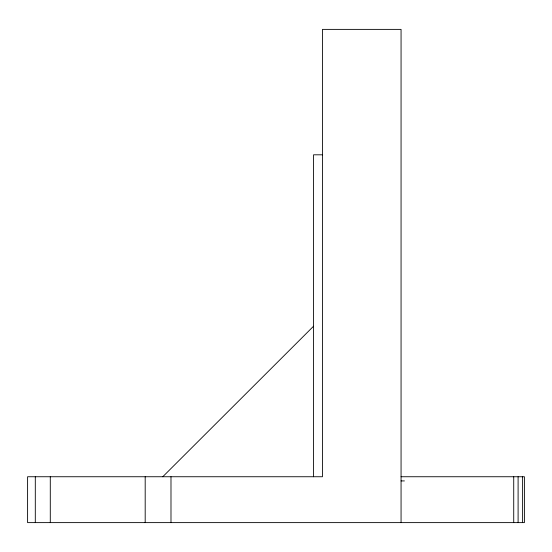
<?xml version="1.0" encoding="UTF-8"?>
<svg xmlns="http://www.w3.org/2000/svg" width="552" height="552" viewBox="0 0 552 552"><rect width="100%" height="100%" fill="white"/><g stroke="black" fill="none" stroke-linecap="round" stroke-linejoin="round"><path stroke-width="0.83" d="M162.764 476.742L313.55 326.225M322.458 154.808L313.55 154.808L313.55 476.742M401.062 476.742L524.4 476.742L524.4 522.62L27.6 522.62L27.6 476.742L322.458 476.742L322.458 29.38L401.062 29.38L401.062 522.62M401.062 480.923L404.409 480.923M522.613 476.742L522.613 522.62M518.1 476.742L518.1 522.62M513.726 476.742L513.726 522.62M170.989 476.742L170.989 522.62M145.19 476.742L145.19 522.62M50.287 476.742L50.287 522.62M35.3 476.742L35.3 522.62"/></g></svg>
